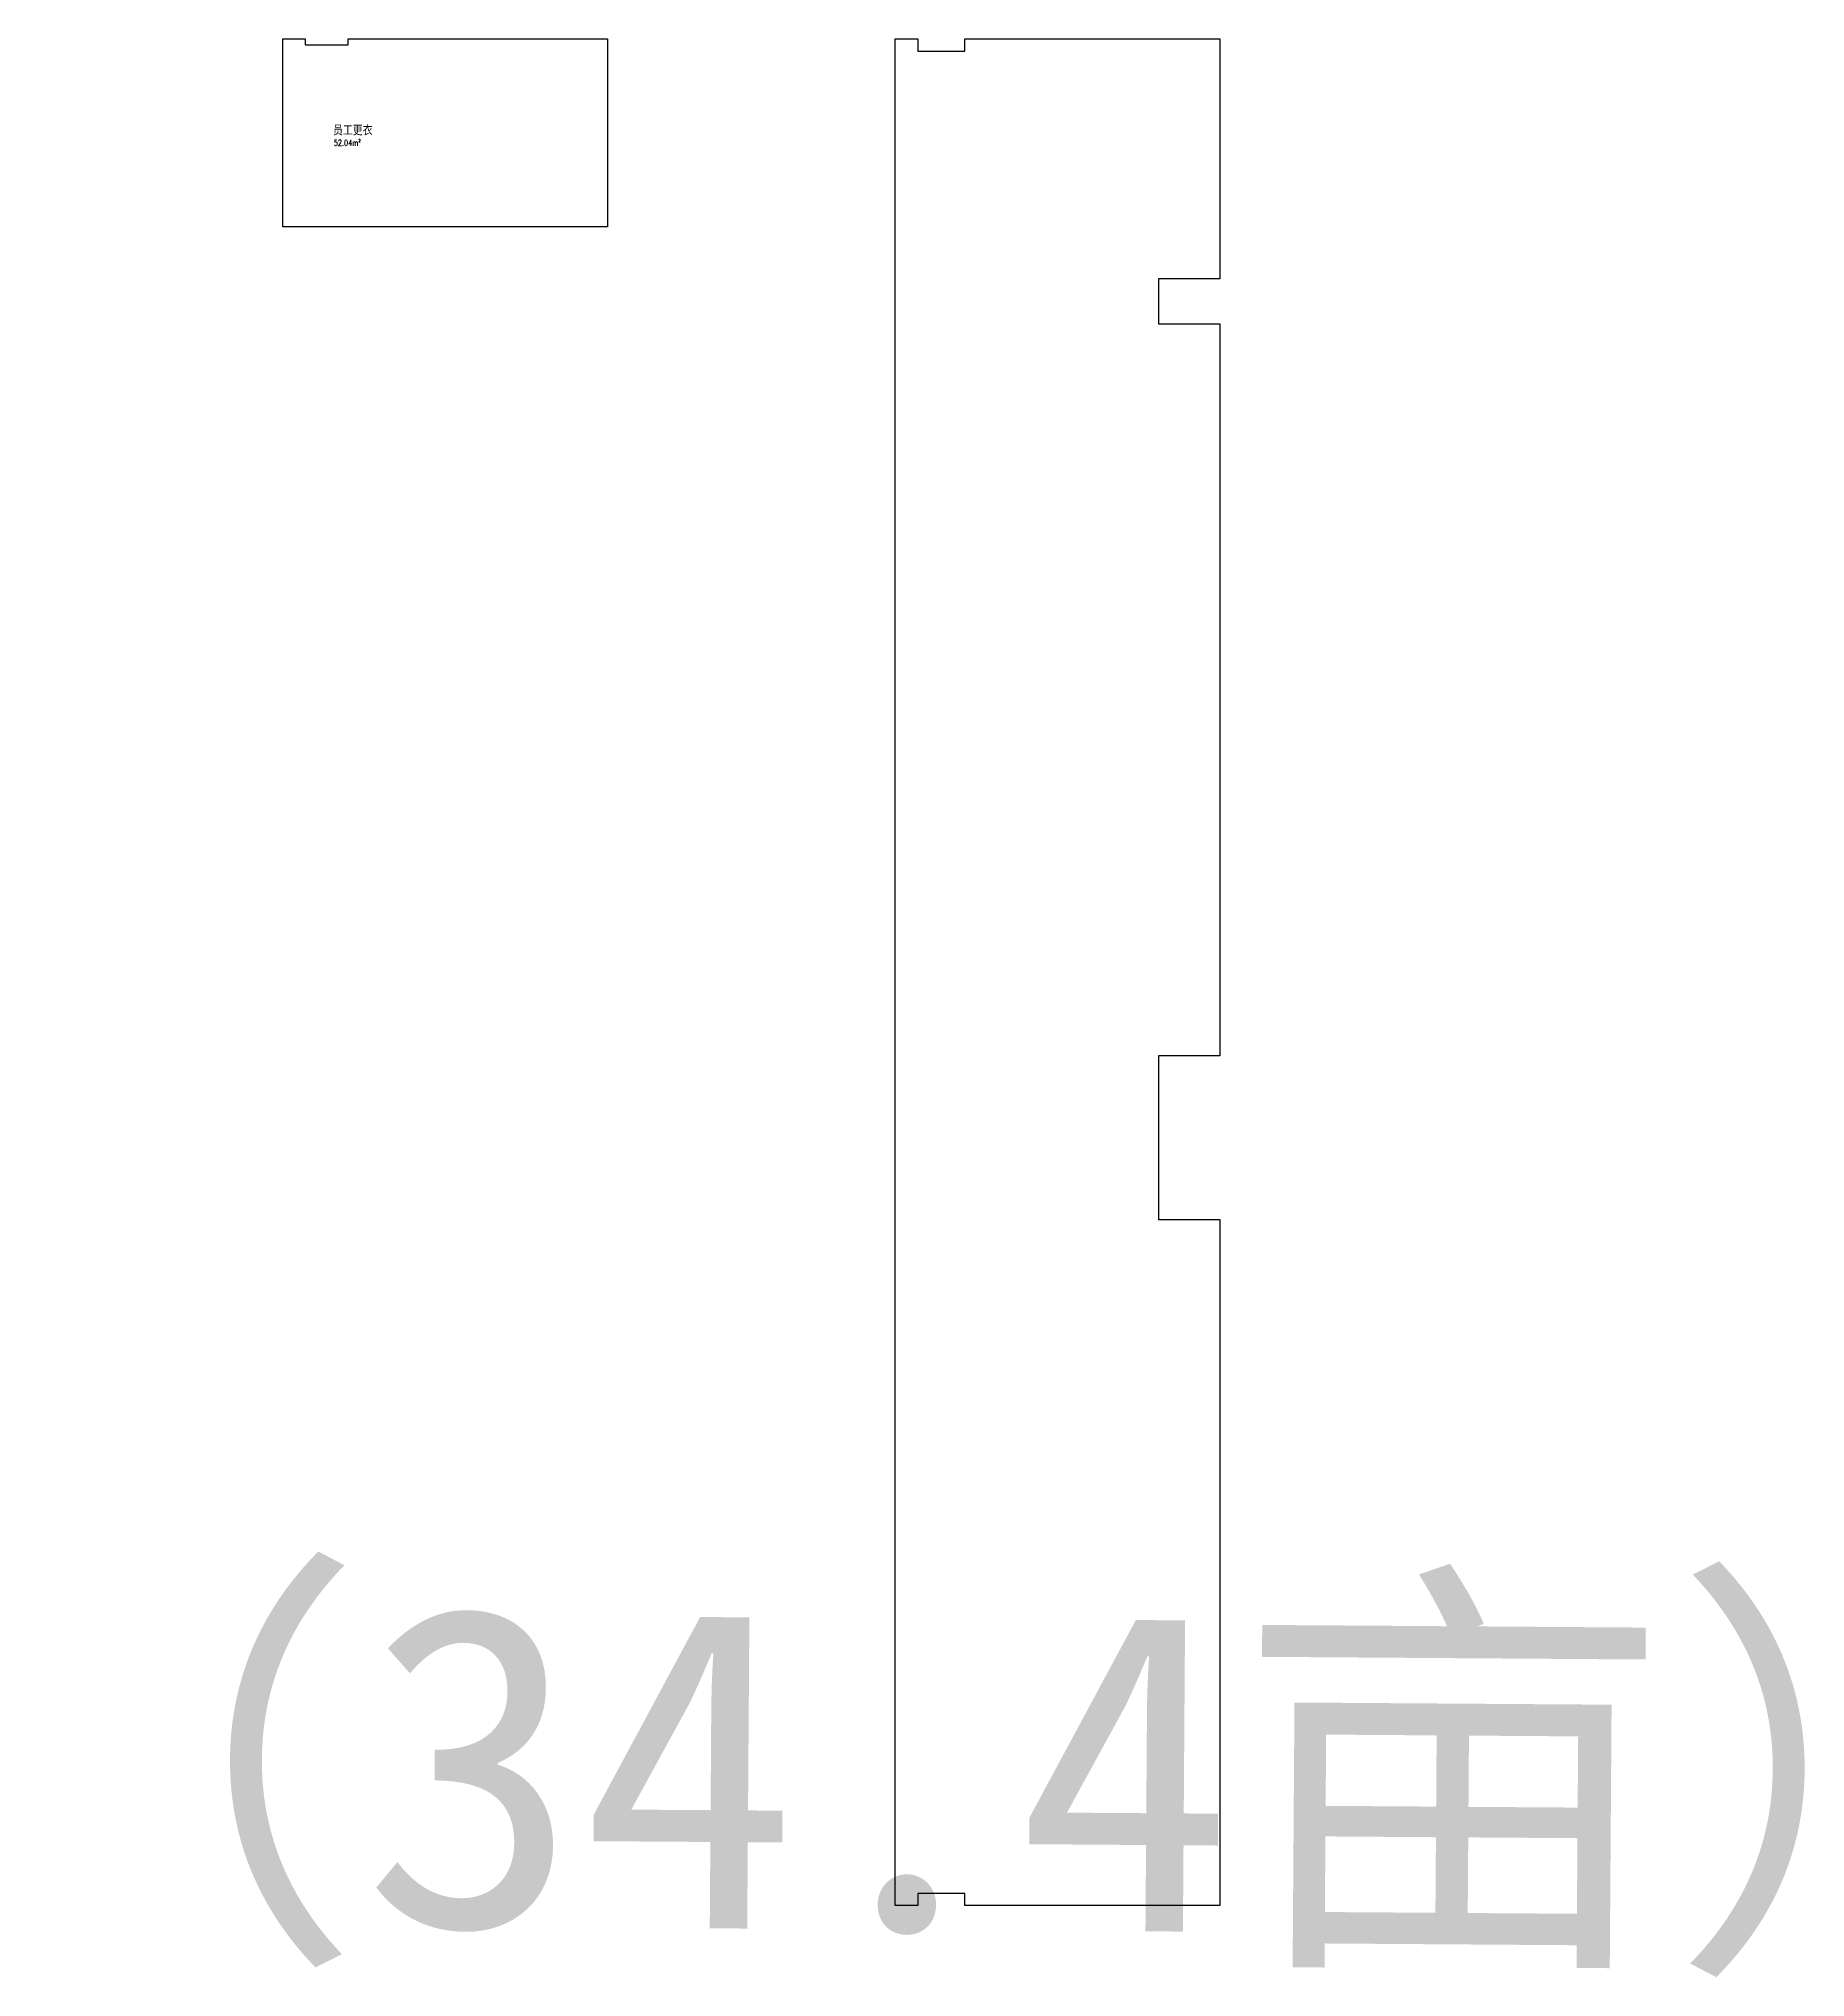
# Model space of a CAD drawing. Extents: x -1313754 to 847533, y 489853 to 941203.
# Drawn here: x -1125903 to -1039388, y 737615 to 832520 of the extents above; entities that cross this region are included whole.
import ezdxf

# ---------------------------------------------------------------- set-up
doc = ezdxf.new("R2010")
doc.units = 0
doc.header["$LTSCALE"] = 1000
doc.header["$MEASUREMENT"] = 0
doc.layers.get('Defpoints').update_dxf_attribs({"color": 210})
for name, color, linetype in [('10平面$0$YD-用地性质', 7, 'Continuous'), ('A-SFCE', 30, 'Continuous'), ('A-彩色打印层', 12, 'Continuous'), ('建-房间', 7, 'Continuous')]:
    doc.layers.add(name, color=color, linetype=linetype)
doc.styles.add('10平面$0$黑体', font='', dxfattribs={"height": 12})
doc.styles.add('A-AREA', font='SIMPLEX', dxfattribs={"bigfont": 'GBCBIG'})
doc.styles.get('10平面$0$黑体').set_extended_font_data('SimHei')

# ---------------------------------------------------------------- blocks, each defined once
blk = doc.blocks.new('234234werwer')
at = {"layer": 'Defpoints'}
for points in [[(658500, 500), (642600, 500), (642600, 9700), (643700, 9700), (643700, 9400), (645800, 9400), (645800, 9700), (658500, 9700)], [(672600, 9700), (673700, 9700), (673700, 9100), (676000, 9100), (676000, 9700), (688500, 9700), (688500, -2050), (685500, -2050), (685500, -4250), (688500, -4250), (688500, -40100), (685500, -40100), (685500, -48100), (688500, -48100), (688500, -81700), (676000, -81700), (676000, -81100), (673700, -81100), (673700, -81700), (672600, -81700), (672600, 500)]]:
    blk.add_lwpolyline(points, close=True, dxfattribs=at)
blk = doc.blocks.new('w4234324333')
at = {"layer": 'A-SFCE', "color": 1, "const_width": 200}
for points in [[(-149354, 741630), (-149354, 742120), (-149004, 742120)], [(-147504, 742120), (-146990, 742120)], [(-147050, 742120), (-147050, 741720)]]:
    blk.add_lwpolyline(points, dxfattribs=at)
at = {"layer": 'A-彩色打印层', "const_width": 200}
for points in [[(-226854, 832074), (-221395, 832074)], [(-215004, 831520), (-215304, 831520)], [(-213504, 831520), (-213054, 831520), (-213054, 832064), (-198804, 832064)], [(-198804, 831520), (-196554, 831520), (-196554, 832064), (-189054, 832058)], [(-182004, 831520), (-182304, 831520)], [(-180504, 831520), (-180054, 831520), (-180054, 832064), (-165804, 832064)], [(-165804, 831520), (-163554, 831520), (-163554, 832064), (-158254, 832058)], [(-158254, 832010), (-158254, 831520), (-157904, 831520)], [(-156404, 831520), (-156104, 831520)], [(-246004, 742070), (-248504, 742070)], [(-229464, 742070), (-231964, 742070)], [(-229464, 742070), (-229480, 741566)], [(-215004, 742120), (-215304, 742120)], [(-213504, 742120), (-213054, 742120), (-213054, 741576), (-198804, 741576)], [(-198504, 742120), (-198804, 742120)], [(-197004, 742120), (-196554, 742120), (-196554, 741576), (-188754, 741576)], [(-182004, 742120), (-182304, 742120)], [(-180504, 742120), (-180054, 742120), (-180054, 741576), (-172204, 741576)], [(-165504, 742120), (-165804, 742120)], [(-164004, 742120), (-163554, 742120), (-163554, 741576), (-155704, 741576)], [(-229704, 741566), (-221395, 741566)]]:
    blk.add_lwpolyline(points, dxfattribs=at)
at = {"layer": 'A-彩色打印层', "color": 140, "const_width": 500}
for points in [[(-177454, 831920), (-177554, 741820)], [(-149304, 832020), (-144254, 832020)], [(-232270, 827570), (-254054, 760204), (-254054, 741620), (-248304, 741620)], [(-226954, 741874), (-226954, 804824)], [(-226904, 786766), (-245100, 786820)], [(-231804, 741620), (-246204, 741620)], [(-144054, 741520), (-147204, 741520)]]:
    blk.add_lwpolyline(points, dxfattribs=at)
at = {"layer": '建-房间', "style": 'A-AREA'}
for s, p in [('员工更衣', (-111488, 827790)), ('打磨车间', (-237087, 768920))]:
    blk.add_text(s, height=482.3, dxfattribs=at).set_placement(p)
at = {"layer": '建-房间', "style": 'A-AREA', "width": 0.705882}
for s, height, p in [('52.04m', 297.5, (-111450, 827278)), ('2', 149, (-110250, 827453)), ('2', 149, (-235705, 768583)), ('1102.62m', 297.5, (-237225, 768408))]:
    blk.add_text(s, height=height, dxfattribs=at).set_placement(p)

msp = doc.modelspace()

# ---------------------------------------------------------------- block references
msp.add_blockref('234234werwer', (-1756554.3, 822820))
at = {"layer": 'A-彩色打印层'}
msp.add_blockref('w4234324333', (-1000000, 0), dxfattribs=at)

# ---------------------------------------------------------------- texts
at = {"layer": '10平面$0$YD-用地性质', "style": '10平面$0$黑体'}
msp.add_text('（34.4亩）', height=15684.24, rotation=359.602046, dxfattribs=at).set_placement((-1131460.8, 740278))

doc.saveas('drawing.dxf')
